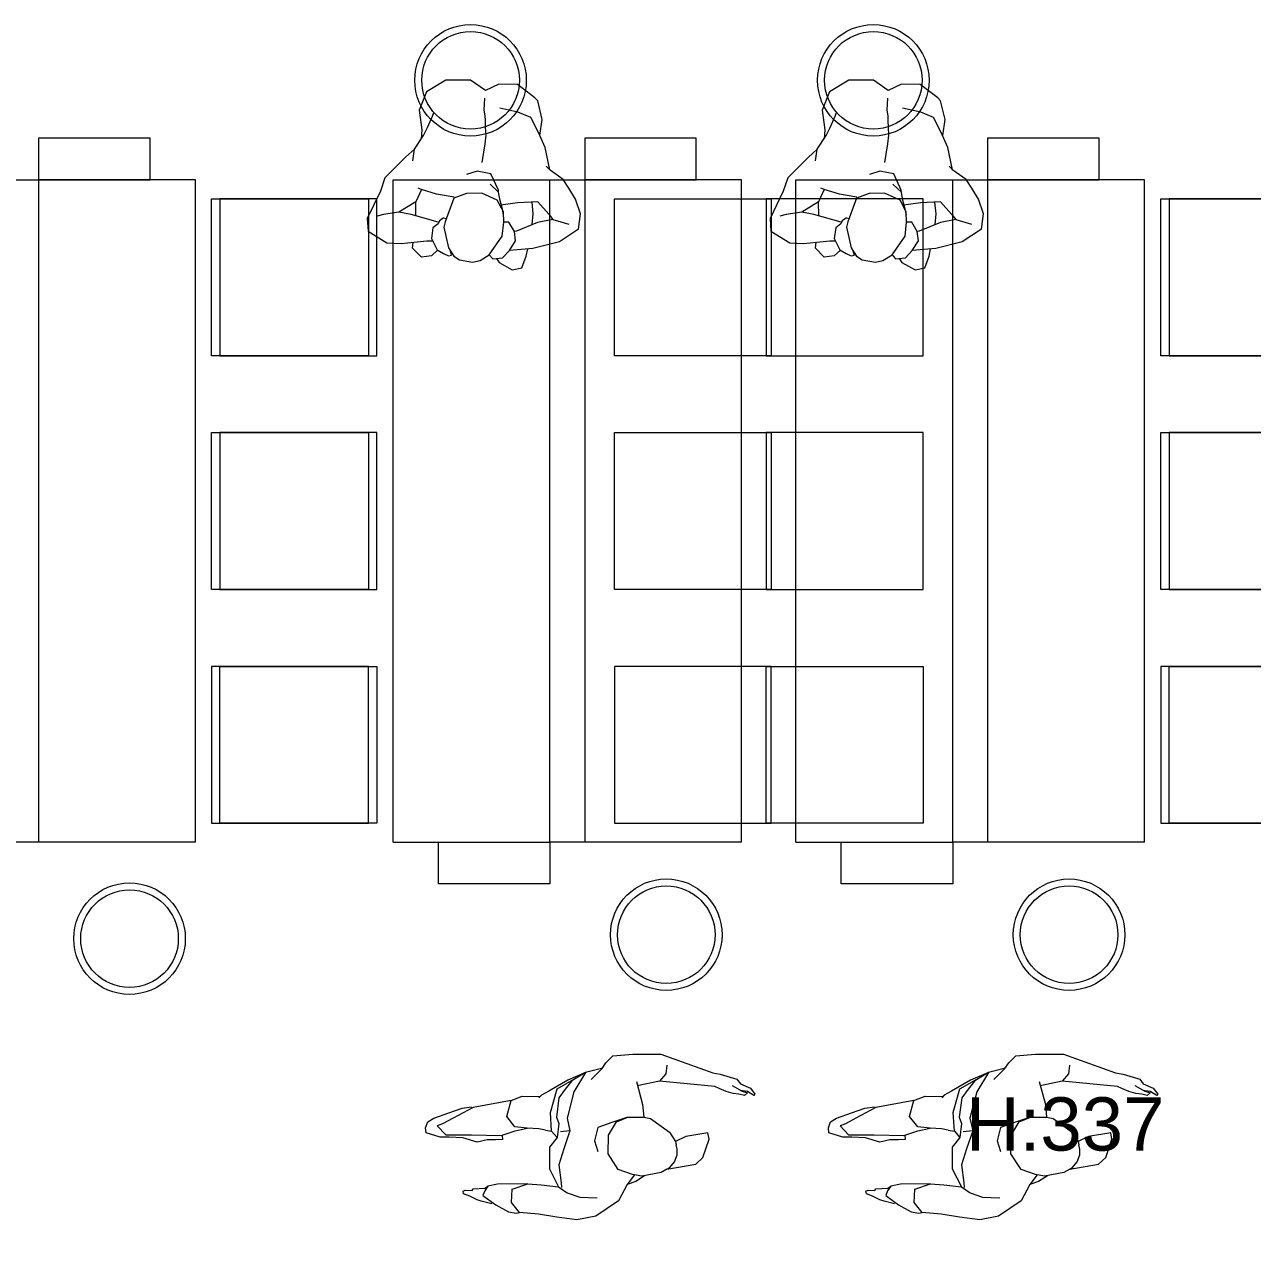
# Model space of a CAD drawing. Header units: millimetres. Extents: x 5429406 to 5440208, y -620941 to -619789.
# Drawn here: x 5430267.5 to 5430619.8, y -620567.1 to -620217.7 of the extents above; entities that cross this region are included whole.
import ezdxf

# ---------------------------------------------------------------- set-up
doc = ezdxf.new("R2010")
doc.units = ezdxf.units.MM
doc.header["$LTSCALE"] = 0.05
doc.linetypes.add('HIDDEN', pattern=[9.525, 6.35, -3.175])
doc.layers.add('SD-STATİK', color=7, linetype='HIDDEN', lineweight=0, true_color=0x7d7d7d)
doc.layers.add('tefriş', color=45, linetype='Continuous', lineweight=18)
doc.styles.get("Standard").update_dxf_attribs({"font": 'arial.ttf'})

# ---------------------------------------------------------------- blocks, each defined once
blk = doc.blocks.new('ADSAFDF')
for p, q in [((21262.34, -21268.38), (21264.66, -21266.77)), ((21264.66, -21266.77), (21270.38, -21267.22)), ((21270.38, -21267.22), (21278.27, -21268.63)), ((21247.31, -21273.41), (21256.11, -21270.2)), ((21256.11, -21270.2), (21250.72, -21271.44)), ((21256.11, -21270.2), (21251.87, -21271.84)), ((21256.11, -21270.2), (21251.9, -21275.08)), ((21261.17, -21269.76), (21256.11, -21270.2)), ((21256.11, -21270.2), (21256.11, -21270.2)), ((21257.32, -21272.41), (21261.02, -21269.79)), ((21261.02, -21269.79), (21262.34, -21268.38)), ((21278.27, -21268.63), (21292.07, -21276.4)), ((21215.46, -21274.95), (21219.5, -21274.25)), ((21219.5, -21274.25), (21222.21, -21274.4)), ((21233.74, -21274.44), (21222.66, -21274.59)), ((21231.71, -21278.77), (21233.74, -21274.44)), ((21233.74, -21274.44), (21237.08, -21273.82)), ((21233.74, -21274.44), (21233.74, -21274.44)), ((21237.08, -21273.82), (21242.15, -21274.74)), ((21242.55, -21274.44), (21241.72, -21275.08)), ((21244.84, -21273.65), (21242.55, -21274.44)), ((21244.26, -21279.78), (21247.31, -21273.41)), ((21250.72, -21271.44), (21244.84, -21273.65)), ((21249.58, -21273.94), (21247.36, -21276)), ((21251.87, -21271.84), (21249.58, -21273.94)), ((21278.76, -21274.43), (21276.56, -21276.22)), ((21279.43, -21271.97), (21278.76, -21274.43)), ((21208.21, -21278.1), (21209.1, -21276.46)), ((21209.1, -21276.46), (21210.96, -21275.72)), ((21210.96, -21275.72), (21215.46, -21274.95)), ((21213.19, -21277.78), (21211.6, -21278.1)), ((21216.44, -21276.64), (21213.19, -21277.78)), ((21222.66, -21274.59), (21216.44, -21276.64)), ((21247.36, -21276), (21245.7, -21281.37)), ((21251.9, -21275.08), (21248.72, -21282.18)), ((21270.07, -21275.17), (21270.71, -21281.97)), ((21276.56, -21276.22), (21270.08, -21276.47)), ((21291.99, -21280.36), (21276.56, -21276.22)), ((21292.07, -21276.4), (21294.15, -21277.14)), ((21294.15, -21277.14), (21298.59, -21279.39)), ((21208.12, -21279.52), (21208.21, -21278.1)), ((21211.87, -21281.41), (21208.12, -21279.52)), ((21211.6, -21278.1), (21213.58, -21281.03)), ((21214.4, -21281.81), (21211.87, -21281.41)), ((21213.58, -21281.03), (21220.83, -21282.23)), ((21233.5, -21282.16), (21231.71, -21278.77)), ((21243.7, -21285.09), (21244.26, -21279.78)), ((21245.7, -21281.37), (21246.08, -21283.28)), ((21293.14, -21281.16), (21291.99, -21280.36)), ((21294.94, -21282.28), (21293.14, -21281.16)), ((21296.96, -21280.9), (21299.5, -21282.98)), ((21298.59, -21279.39), (21299.34, -21280.85)), ((21299.34, -21280.85), (21302.01, -21282.61)), ((21218.22, -21282.74), (21214.4, -21281.81)), ((21222.1, -21284.65), (21218.22, -21282.74)), ((21220.83, -21282.23), (21229.2, -21283.88)), ((21225.05, -21284.42), (21222.1, -21284.65)), ((21227.42, -21284.84), (21225.05, -21284.42)), ((21229.35, -21285.13), (21227.42, -21284.84)), ((21229.2, -21283.88), (21233.41, -21283.22)), ((21229.46, -21283.94), (21229.35, -21285.13)), ((21233.41, -21283.22), (21236.95, -21283.08)), ((21236.95, -21283.08), (21233.5, -21282.16)), ((21240.16, -21283.84), (21236.95, -21283.08)), ((21241.95, -21284.56), (21240.16, -21283.84)), ((21241.95, -21284.56), (21243.7, -21285.09)), ((21243.7, -21285.09), (21244.9, -21287.18)), ((21246.08, -21283.28), (21244.9, -21287.18)), ((21248.72, -21282.18), (21248.87, -21285.9)), ((21265.93, -21284.81), (21261.09, -21285.56)), ((21262.45, -21285.61), (21265.93, -21284.81)), ((21265.93, -21284.81), (21270.4, -21285.65)), ((21270.71, -21281.97), (21270.4, -21285.65)), ((21296.85, -21283.22), (21294.94, -21282.28)), ((21298.45, -21283.71), (21296.85, -21283.22)), ((21299.97, -21284.33), (21298.45, -21283.71)), ((21300.95, -21283.37), (21298.95, -21282.68)), ((21299.5, -21282.98), (21300.89, -21283.78)), ((21300.89, -21283.78), (21299.97, -21284.33)), ((21302.61, -21284.81), (21300.95, -21283.37)), ((21302.01, -21282.61), (21302.97, -21284.45)), ((21302.97, -21284.45), (21302.61, -21284.81)), ((21244.9, -21287.18), (21242.29, -21289.55)), ((21248.87, -21285.9), (21246.16, -21285.76)), ((21248.87, -21285.9), (21246.26, -21290.71)), ((21256.91, -21286.27), (21255.34, -21289.95)), ((21261.09, -21285.56), (21256.91, -21286.27)), ((21259.55, -21288.99), (21262.45, -21285.61)), ((21270.4, -21285.65), (21272.22, -21286.27)), ((21270.4, -21285.65), (21272.22, -21286.27)), ((21272.22, -21286.27), (21276.95, -21291.08)), ((21242.29, -21289.55), (21241.25, -21295.64)), ((21246.26, -21290.71), (21244.1, -21295.01)), ((21255.34, -21289.95), (21255.73, -21293.12)), ((21258.55, -21294.26), (21259.55, -21288.99)), ((21276.95, -21291.08), (21278.18, -21294)), ((21241.25, -21295.64), (21242.97, -21301.15)), ((21244.1, -21295.01), (21243.88, -21300.23)), ((21260.69, -21299.16), (21258.55, -21294.26)), ((21281.34, -21293.15), (21278.18, -21294)), ((21278.18, -21294), (21278.24, -21295.02)), ((21278.31, -21296.23), (21278.24, -21295.02)), ((21287.82, -21293.14), (21281.34, -21293.15)), ((21285.2, -21299.84), (21287.83, -21294.99)), ((21287.83, -21294.99), (21287.82, -21293.14)), ((21215.72, -21297.85), (21216.39, -21297.67)), ((21215.75, -21298.62), (21215.72, -21297.85)), ((21217.38, -21299.56), (21215.75, -21298.62)), ((21216.39, -21297.67), (21218.32, -21298.05)), ((21218.32, -21298.05), (21218.67, -21297.58)), ((21218.67, -21297.58), (21222.07, -21298.04)), ((21221.87, -21298.76), (21221.17, -21299.97)), ((21223, -21297.63), (21221.87, -21298.76)), ((21222.07, -21298.04), (21223, -21297.63)), ((21225.83, -21297.52), (21223, -21297.63)), ((21234.38, -21298.82), (21225.83, -21297.52)), ((21229.7, -21299.63), (21234.38, -21298.82)), ((21234.38, -21298.82), (21238.13, -21299.78)), ((21264.5, -21301.33), (21260.69, -21299.16)), ((21276.91, -21299.74), (21278.04, -21297.86)), ((21278.04, -21297.86), (21278.31, -21296.23)), ((21219.31, -21300.9), (21217.38, -21299.56)), ((21220.41, -21301.51), (21219.31, -21300.9)), ((21223.27, -21302.77), (21220.41, -21301.51)), ((21221.17, -21299.97), (21224.32, -21303.28)), ((21228.88, -21303.36), (21229.7, -21299.63)), ((21238.13, -21299.78), (21242.97, -21301.15)), ((21242.97, -21301.15), (21245.13, -21303.35)), ((21243.88, -21300.23), (21243.72, -21301.49)), ((21264.97, -21301.5), (21262.43, -21303.81)), ((21266.98, -21302.22), (21264.5, -21301.33)), ((21267.82, -21302.2), (21265.04, -21303.37)), ((21272.66, -21302.09), (21266.98, -21302.22)), ((21274.45, -21301.41), (21272.66, -21302.09)), ((21274.45, -21301.41), (21282.85, -21301.42)), ((21274.47, -21301.42), (21275.37, -21301.08)), ((21275.37, -21301.08), (21276.91, -21299.74)), ((21282.85, -21301.42), (21285.2, -21299.84)), ((21224.32, -21303.28), (21227.59, -21305.81)), ((21227.59, -21305.81), (21229.65, -21306.6)), ((21230.68, -21306.54), (21228.88, -21303.36)), ((21245.13, -21303.35), (21248.45, -21305.16)), ((21248.45, -21305.16), (21253.36, -21306.14)), ((21262.43, -21303.81), (21259.24, -21308.03)), ((21265.04, -21303.37), (21262.43, -21303.81)), ((21229.65, -21306.6), (21230.68, -21306.54)), ((21235.92, -21307.95), (21230.68, -21306.54)), ((21240.99, -21309.68), (21235.92, -21307.95)), ((21246.55, -21311.44), (21240.99, -21309.68)), ((21259.24, -21308.03), (21252.06, -21311.3)), ((21252.06, -21311.3), (21246.55, -21311.44))]:
    blk.add_line(p, q)
blk = doc.blocks.new('insanplanoturan2')
for p, q in [((-4.35, 28), (-8.09, 30.21)), ((-1.54, 25.72), (-5.35, 20.45)), ((-3.59, 26.87), (-4.35, 28)), ((1.11, 27.39), (-1.54, 25.72)), ((3.27, 27.84), (1.11, 27.39)), ((7, 27.12), (3.27, 27.84)), ((8.63, 26), (7, 27.12)), ((10.14, 23.59), (8.63, 26)), ((10.17, 25.88), (9.26, 25.73)), ((9.26, 25.73), (9.56, 24.52)), ((11.6, 25.19), (10.17, 25.88)), ((13.37, 24.07), (11.6, 25.19)), ((13.24, 24.16), (15.05, 25.76)), ((15.05, 25.76), (17.91, 26.13)), ((17.91, 26.13), (20.4, 23.48)), ((11.39, 17.65), (10.14, 23.59)), ((14.98, 20.87), (13.37, 24.07)), ((16.27, 21.48), (14.74, 21.5)), ((20.07, 21.81), (16.27, 21.48)), ((23.66, 22.17), (20.07, 21.81)), ((20.4, 23.48), (20.2, 21.81)), ((27.76, 21.89), (23.66, 22.17)), ((33.11, 18.44), (27.76, 21.89)), ((-27.28, 18.74), (-27.93, 14.41)), ((-27.28, 18.74), (-27.28, 18.74)), ((-5.35, 20.45), (-5.85, 16.43)), ((10.99, 16.09), (11.39, 17.65)), ((12.97, 16.66), (14.48, 17.79)), ((14.48, 17.79), (14.98, 20.87)), ((14.98, 20.87), (14.98, 20.87)), ((33.27, 14.87), (33.11, 18.44)), ((-27.93, 14.41), (-26.55, 10.2)), ((-19.98, 15.91), (-24.48, 17.29)), ((-18.79, 14.34), (-19.98, 15.91)), ((-15.71, 10.73), (-18.79, 14.34)), ((-14.03, 17.26), (-14.37, 14.2)), ((-14.37, 14.2), (-14.05, 10.87)), ((-5.85, 16.43), (-5.83, 13.53)), ((-5.85, 14.49), (-5.54, 12.71)), ((8.41, 9.37), (10.99, 16.09)), ((11.39, 14.95), (10.64, 15.16)), ((11.39, 14.95), (12.59, 15.84)), ((12.59, 15.84), (12.97, 16.66)), ((12.94, 16.13), (20.72, 13.88)), ((19.31, 14.28), (19.29, 10.2)), ((28.65, 13.7), (30.45, 14.23)), ((29.4, 7.03), (33.27, 14.87)), ((-15.71, 10.73), (-9.91, 10.95)), ((-9.91, 10.95), (-5.08, 11.6)), ((-5.83, 13.53), (-4.08, 10.14)), ((-5.54, 12.71), (-4.92, 10.26)), ((19.29, 10.2), (24.16, 13.11)), ((20.72, 13.88), (24.16, 13.11)), ((24.16, 13.11), (28.65, 13.7)), ((-26.55, 10.2), (-24.71, 6.99)), ((-4.92, 10.26), (-4.51, 7.82)), ((-4.51, 7.82), (-2.1, 5.49)), ((-4.51, 7.82), (-4.46, 7.27)), ((-4.46, 7.27), (-2.36, 2.53)), ((-4.08, 10.14), (0.35, 8.04)), ((0.35, 8.04), (4.73, 8.08)), ((4.73, 8.08), (8.41, 9.37)), ((8.28, 9.05), (13.28, 8.1)), ((13.28, 8.1), (17.61, 6.77)), ((17.61, 6.77), (19.29, 10.2)), ((-24.71, 6.99), (-23.11, 4.46)), ((-23.11, 4.46), (-19.37, 1.75)), ((17.61, 6.77), (18.58, 6.35)), ((28.03, 3.22), (29.4, 7.03)), ((-19.37, 1.75), (-18.3, 0.57)), ((-19.26, 1.62), (-18.03, -4.75)), ((-2.36, 2.53), (1.56, 1.75)), ((1.56, 1.75), (4.62, 2.65)), ((22.01, -2.61), (28.03, 3.22)), ((0.13, -0.8), (-0.81, -6.09)), ((20, -1.56), (19.46, -4.88)), ((19.46, -4.88), (22.01, -2.61)), ((-18.03, -4.75), (-16.17, -9.13)), ((-0.81, -6.09), (-1.17, -8.58)), ((19.46, -4.88), (16.82, -8.79)), ((-16.62, -8.22), (-17.35, -12.82)), ((-16.17, -9.13), (-14.03, -13.42)), ((-1.17, -8.58), (-1.05, -10.85)), ((16.82, -8.79), (15.63, -11.06)), ((17.24, -10.34), (17.46, -7.85)), ((17.93, -16.07), (17.24, -10.34)), ((-17.35, -12.82), (-16.11, -18.21)), ((-14.03, -13.42), (-10.4, -15.06)), ((-1.05, -10.85), (-1.05, -12.66)), ((-1.05, -12.66), (-1.01, -14.11)), ((15.63, -11.06), (14.16, -14.24)), ((-10.4, -15.06), (-5.21, -16.27)), ((-1.01, -14.11), (-0.73, -15.8)), ((-0.73, -15.8), (-0.99, -19.23)), ((14.16, -14.24), (13.76, -15.31)), ((15.74, -21.26), (17.93, -16.07)), ((-16.11, -18.21), (-15.32, -19.11)), ((-15.32, -19.11), (-10.35, -22.99)), ((-10.35, -22.99), (-5, -23.15)), ((-5, -23.15), (-1.15, -21.36)), ((-1.15, -21.36), (3.07, -24.4)), ((3.07, -24.4), (10.13, -24.5)), ((10.13, -24.5), (15.74, -21.26))]:
    blk.add_line(p, q)
for points in [[(-8.09, 30.21), (-10.88, 29.66), (-12.15, 26.27), (-12.64, 24.24)], [(-1.54, 25.72), (-2.54, 26.97), (-5.37, 26.69), (-7.35, 24.57), (-9.19, 21.89), (-8.9, 19.21), (-7.35, 16.52), (-5.85, 16.43)], [(-27.28, 18.74), (-21.76, 22.31), (-14.13, 24.15), (-7.35, 24.57)], [(-19.98, 15.91), (-15.55, 16.66), (-9.47, 19.07), (-8.9, 19.21)]]:
    blk.add_lwpolyline(points)
blk = doc.blocks.new('xccxc')
at = {"rotation": 180}
blk.add_blockref('insanplanoturan2', (220488.91, -31825.14), dxfattribs=at)

msp = doc.modelspace()

# ---------------------------------------------------------------- linework, layer by layer
at = {"layer": 'tefriş', "transparency": 33554541}
for p, q in [((5430303.54, -620262.26, -245.25), (5430303.54, -620250.26, -245.25)), ((5430460.26, -620262.26, -245.25), (5430460.26, -620250.26, -245.25)), ((5430575.83, -620262.26, -245.25), (5430575.83, -620250.26, -245.25)), ((5430316.54, -620262.26, -245.25), (5430271.54, -620262.26, -245.25)), ((5430316.54, -620262.26, -245.25), (5430271.54, -620262.26, -245.25)), ((5430316.54, -620262.26, -245.25), (5430271.54, -620262.26, -245.25)), ((5430316.54, -620262.26, -245.25), (5430271.54, -620262.26, -245.25)), ((5430316.54, -620452.26, -245.25), (5430316.54, -620262.26, -245.25)), ((5430373.26, -620262.26, -245.25), (5430418.26, -620262.26, -245.25)), ((5430373.26, -620262.26, -245.25), (5430418.26, -620262.26, -245.25)), ((5430373.26, -620262.26, -245.25), (5430418.26, -620262.26, -245.25)), ((5430373.26, -620452.26, -245.25), (5430373.26, -620262.26, -245.25)), ((5430373.26, -620262.26, -245.25), (5430418.26, -620262.26, -245.25)), ((5430418.26, -620452.26, -245.25), (5430418.26, -620262.26, -245.25)), ((5430418.26, -620452.26, -245.25), (5430418.26, -620262.26, -245.25)), ((5430473.26, -620262.26, -245.25), (5430428.26, -620262.26, -245.25)), ((5430473.26, -620262.26, -245.25), (5430428.26, -620262.26, -245.25)), ((5430473.26, -620262.26, -245.25), (5430428.26, -620262.26, -245.25)), ((5430473.26, -620262.26, -245.25), (5430428.26, -620262.26, -245.25)), ((5430473.26, -620452.26, -245.25), (5430473.26, -620262.26, -245.25)), ((5430488.83, -620262.26, -245.25), (5430533.83, -620262.26, -245.25)), ((5430488.83, -620262.26, -245.25), (5430533.83, -620262.26, -245.25)), ((5430488.83, -620262.26, -245.25), (5430533.83, -620262.26, -245.25)), ((5430488.83, -620452.26, -245.25), (5430488.83, -620262.26, -245.25)), ((5430488.83, -620262.26, -245.25), (5430533.83, -620262.26, -245.25)), ((5430533.83, -620452.26, -245.25), (5430533.83, -620262.26, -245.25)), ((5430533.83, -620452.26, -245.25), (5430533.83, -620262.26, -245.25)), ((5430588.83, -620262.26, -245.25), (5430543.83, -620262.26, -245.25)), ((5430588.83, -620262.26, -245.25), (5430543.83, -620262.26, -245.25)), ((5430588.83, -620262.26, -245.25), (5430543.83, -620262.26, -245.25)), ((5430588.83, -620262.26, -245.25), (5430543.83, -620262.26, -245.25)), ((5430588.83, -620452.26, -245.25), (5430588.83, -620262.26, -245.25)), ((5430316.54, -620449.26, -245.25), (5430316.54, -620263.26, -245.25)), ((5430373.26, -620449.26, -245.25), (5430373.26, -620263.26, -245.25)), ((5430473.26, -620449.26, -245.25), (5430473.26, -620263.26, -245.25)), ((5430488.83, -620449.26, -245.25), (5430488.83, -620263.26, -245.25)), ((5430588.83, -620449.26, -245.25), (5430588.83, -620263.26, -245.25)), ((5430316.54, -620452.26, -245.25), (5430271.54, -620452.26, -245.25)), ((5430303.54, -620452.26, -245.25), (5430271.54, -620452.26, -245.25)), ((5430373.26, -620452.26, -245.25), (5430418.26, -620452.26, -245.25)), ((5430386.26, -620464.26, -245.25), (5430386.26, -620452.26, -245.25)), ((5430386.26, -620452.26, -245.25), (5430418.26, -620452.26, -245.25)), ((5430418.26, -620452.26, -245.25), (5430418.26, -620464.26, -245.25)), ((5430418.26, -620452.26, -245.25), (5430418.26, -620464.26, -245.25)), ((5430473.26, -620452.26, -245.25), (5430428.26, -620452.26, -245.25)), ((5430460.26, -620452.26, -245.25), (5430428.26, -620452.26, -245.25)), ((5430488.83, -620452.26, -245.25), (5430533.83, -620452.26, -245.25)), ((5430501.83, -620464.26, -245.25), (5430501.83, -620452.26, -245.25)), ((5430501.83, -620452.26, -245.25), (5430533.83, -620452.26, -245.25)), ((5430533.83, -620452.26, -245.25), (5430533.83, -620464.26, -245.25)), ((5430533.83, -620452.26, -245.25), (5430533.83, -620464.26, -245.25)), ((5430588.83, -620452.26, -245.25), (5430543.83, -620452.26, -245.25)), ((5430575.83, -620452.26, -245.25), (5430543.83, -620452.26, -245.25))]:
    msp.add_line(p, q, dxfattribs=at)
at = {"layer": 'tefriş', "transparency": 33554541, "elevation": -245.25}
for points in [[(5430303.54, -620262.26), (5430303.54, -620250.26), (5430271.54, -620250.26), (5430271.54, -620262.26)], [(5430460.26, -620262.26), (5430460.26, -620250.26), (5430428.26, -620250.26), (5430428.26, -620262.26)], [(5430575.83, -620262.26), (5430575.83, -620250.26), (5430543.83, -620250.26), (5430543.83, -620262.26)], [(5430271.54, -620452.26), (5430261.54, -620452.26), (5430261.54, -620262.26), (5430271.54, -620262.26)], [(5430428.26, -620452.26), (5430418.26, -620452.26), (5430418.26, -620262.26), (5430428.26, -620262.26)], [(5430543.83, -620452.26), (5430533.83, -620452.26), (5430533.83, -620262.26), (5430543.83, -620262.26)], [(5430321.21, -620267.69), (5430366.21, -620267.69), (5430366.21, -620312.69), (5430321.21, -620312.69)], [(5430368.59, -620267.69), (5430323.59, -620267.69), (5430323.59, -620312.69), (5430368.59, -620312.69)], [(5430436.77, -620267.69), (5430481.77, -620267.69), (5430481.77, -620312.69), (5430436.77, -620312.69)], [(5430525.31, -620267.69), (5430480.31, -620267.69), (5430480.31, -620312.69), (5430525.31, -620312.69)], [(5430593.49, -620267.69), (5430638.49, -620267.69), (5430638.49, -620312.69), (5430593.49, -620312.69)], [(5430640.88, -620267.69), (5430595.88, -620267.69), (5430595.88, -620312.69), (5430640.88, -620312.69)], [(5430321.21, -620334.76), (5430366.21, -620334.76), (5430366.21, -620379.76), (5430321.21, -620379.76)], [(5430368.59, -620334.76), (5430323.59, -620334.76), (5430323.59, -620379.76), (5430368.59, -620379.76)], [(5430436.77, -620334.76), (5430481.77, -620334.76), (5430481.77, -620379.76), (5430436.77, -620379.76)], [(5430525.31, -620334.76), (5430480.31, -620334.76), (5430480.31, -620379.76), (5430525.31, -620379.76)], [(5430593.49, -620334.76), (5430638.49, -620334.76), (5430638.49, -620379.76), (5430593.49, -620379.76)], [(5430640.88, -620334.76), (5430595.88, -620334.76), (5430595.88, -620379.76), (5430640.88, -620379.76)], [(5430321.21, -620446.83), (5430366.21, -620446.83), (5430366.21, -620401.83), (5430321.21, -620401.83)], [(5430368.59, -620446.83), (5430323.59, -620446.83), (5430323.59, -620401.83), (5430368.59, -620401.83)], [(5430436.77, -620446.83), (5430481.77, -620446.83), (5430481.77, -620401.83), (5430436.77, -620401.83)], [(5430525.31, -620446.83), (5430480.31, -620446.83), (5430480.31, -620401.83), (5430525.31, -620401.83)], [(5430593.49, -620446.83), (5430638.49, -620446.83), (5430638.49, -620401.83), (5430593.49, -620401.83)], [(5430640.88, -620446.83), (5430595.88, -620446.83), (5430595.88, -620401.83), (5430640.88, -620401.83)], [(5430386.26, -620464.26), (5430386.26, -620452.26), (5430418.26, -620452.26), (5430418.26, -620464.26)], [(5430501.83, -620464.26), (5430501.83, -620452.26), (5430533.83, -620452.26), (5430533.83, -620464.26)]]:
    msp.add_lwpolyline(points, close=True, dxfattribs=at)
at = {"layer": 'tefriş', "transparency": 33554541}
for centre, radius in [((5430395.49, -620233.66, -245.25), 16), ((5430395.49, -620233.66, -245.25), 14), ((5430511.05, -620233.66, -245.25), 16), ((5430511.05, -620233.66, -245.25), 14), ((5430451.65, -620478.84), 16), ((5430567.21, -620478.84), 16), ((5430297.65, -620479.97), 16), ((5430297.65, -620479.97), 14), ((5430451.65, -620478.84), 14), ((5430567.21, -620478.84), 14)]:
    msp.add_circle(centre, radius, dxfattribs=at)

# ---------------------------------------------------------------- block references
at = {"layer": 'tefriş', "linetype": 'ByBlock', "transparency": 33554541, "rotation": 0.8445475240994589}
for p in [(5209464.87, -591686.24, -245.25), (5209580.44, -591686.24, -245.25)]:
    msp.add_blockref('xccxc', p, dxfattribs=at)
at = {"layer": 'tefriş', "transparency": 33554541, "rotation": 9.69901740597443}
for p in [(5405892.76, -603133.32), (5406008.32, -603133.32)]:
    msp.add_blockref('ADSAFDF', p, dxfattribs=at)

# ---------------------------------------------------------------- texts
at = {"layer": 'SD-STATİK', "linetype": 'ByBlock', "transparency": 33554541, "insert": (5430537.6, -620541.01), "char_height": 15.288, "attachment_point": 7}
msp.add_mtext_dynamic_manual_height_columns('H:337', width=1669.2448, gutter_width=60, heights=[0], dxfattribs=at)

doc.saveas('drawing.dxf')
